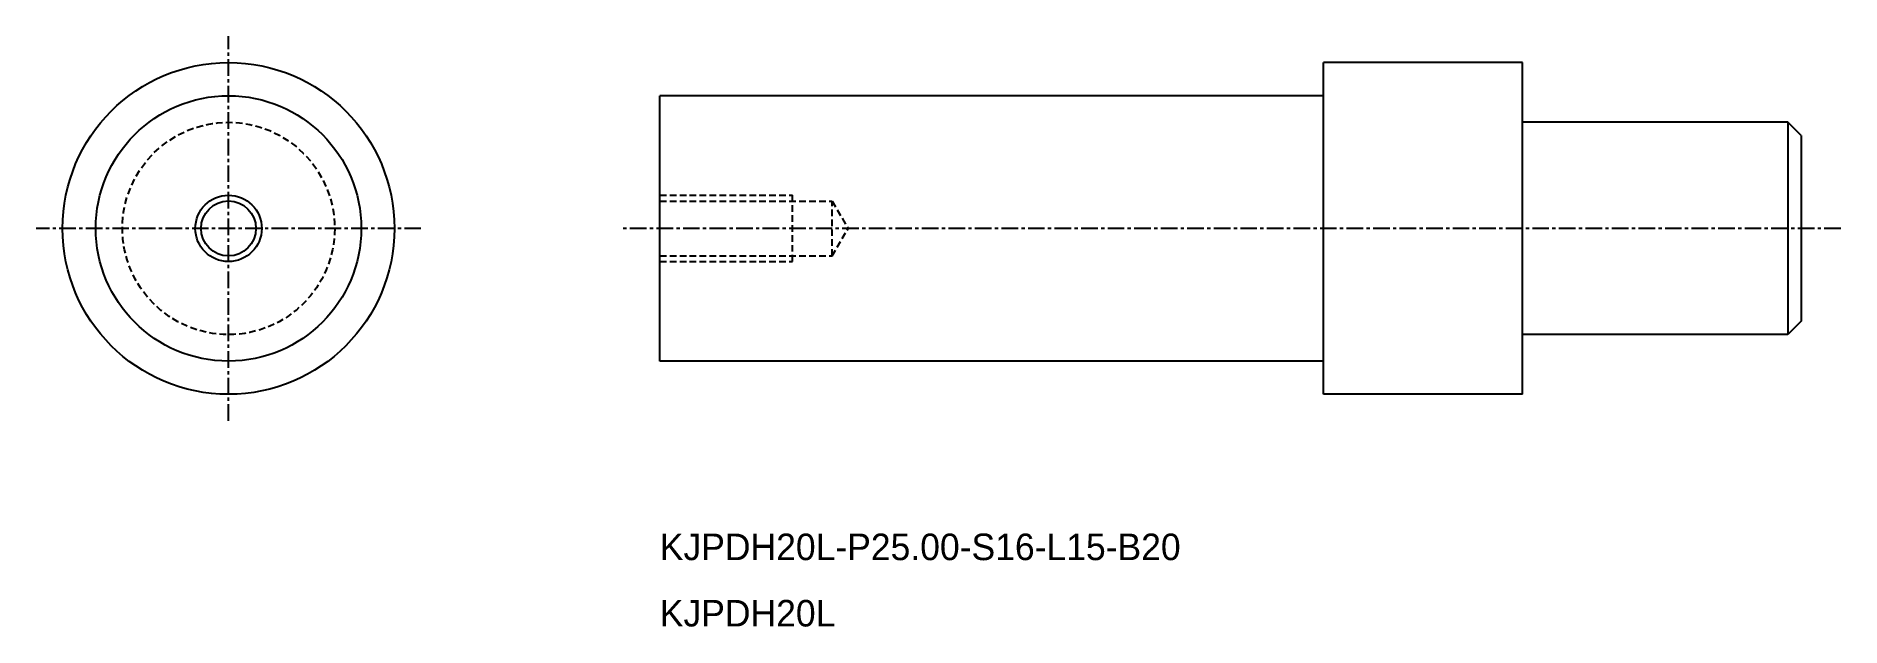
# Model space of a CAD drawing. Extents: x -2548 to -2412, y -925 to -880.
import ezdxf

# ---------------------------------------------------------------- set-up
doc = ezdxf.new("R2010")
doc.units = 0
doc.linetypes.add('CENTER', pattern=[2, 1.25, -0.25, 0.25, -0.25])
doc.linetypes.add('DASHED', pattern=[0.75, 0.5, -0.25])
doc.layers.get('0').update_dxf_attribs({"linetype": 'CONTINUOUS'})
doc.layers.add('CENTER', color=1, linetype='CENTER')

msp = doc.modelspace()

# ---------------------------------------------------------------- linework, layer by layer
at = {"color": 7, "linetype": 'CONTINUOUS'}
for p, q in [((-2450.58, -907.15), (-2450.58, -882.15)), ((-2435.58, -882.15), (-2450.58, -882.15)), ((-2435.58, -907.15), (-2435.58, -882.15)), ((-2500.58, -904.65), (-2500.58, -884.65)), ((-2450.58, -884.65), (-2500.58, -884.65)), ((-2415.58, -886.65), (-2435.58, -886.65)), ((-2415.58, -886.65), (-2415.58, -902.65)), ((-2414.58, -887.65), (-2415.58, -886.65)), ((-2414.58, -887.65), (-2414.58, -901.65)), ((-2414.58, -901.65), (-2415.58, -902.65)), ((-2415.58, -902.65), (-2435.58, -902.65)), ((-2450.58, -904.65), (-2500.58, -904.65)), ((-2435.58, -907.15), (-2450.58, -907.15))]:
    msp.add_line(p, q, dxfattribs=at)
at = {"color": 3, "linetype": 'DASHED'}
for p, q in [((-2500.58, -892.15), (-2490.58, -892.15)), ((-2490.58, -897.15), (-2490.58, -892.15)), ((-2500.58, -892.59), (-2487.58, -892.59)), ((-2487.58, -892.59), (-2486.39, -894.65)), ((-2487.58, -896.72), (-2487.58, -892.59)), ((-2487.58, -896.72), (-2486.39, -894.65)), ((-2500.58, -896.72), (-2487.58, -896.72)), ((-2500.58, -897.15), (-2490.58, -897.15))]:
    msp.add_line(p, q, dxfattribs=at)
at = {"color": 7, "linetype": 'CONTINUOUS'}
for radius in [12.5, 10, 2.07]:
    msp.add_circle((-2533.08, -894.65), radius, dxfattribs=at)
at = {"color": 3, "linetype": 'DASHED'}
msp.add_circle((-2533.08, -894.65), 8, dxfattribs=at)
at = {"color": 3, "linetype": 'CONTINUOUS'}
msp.add_circle((-2533.08, -894.65), 2.5, dxfattribs=at)
at = {"layer": 'CENTER', "color": 1, "linetype": 'CENTER'}
for p, q in [((-2533.08, -909.15), (-2533.08, -880.15)), ((-2518.58, -894.65), (-2547.58, -894.65)), ((-2411.58, -894.65), (-2503.58, -894.65))]:
    msp.add_line(p, q, dxfattribs=at)

# ---------------------------------------------------------------- texts
at = {"color": 7, "linetype": 'CONTINUOUS'}
for s, p in [('KJPDH20L-P25.00-S16-L15-B20', (-2500.58, -919.65)), ('KJPDH20L', (-2500.58, -924.65))]:
    msp.add_text(s, height=2, dxfattribs=at).set_placement(p)

doc.saveas('drawing.dxf')
